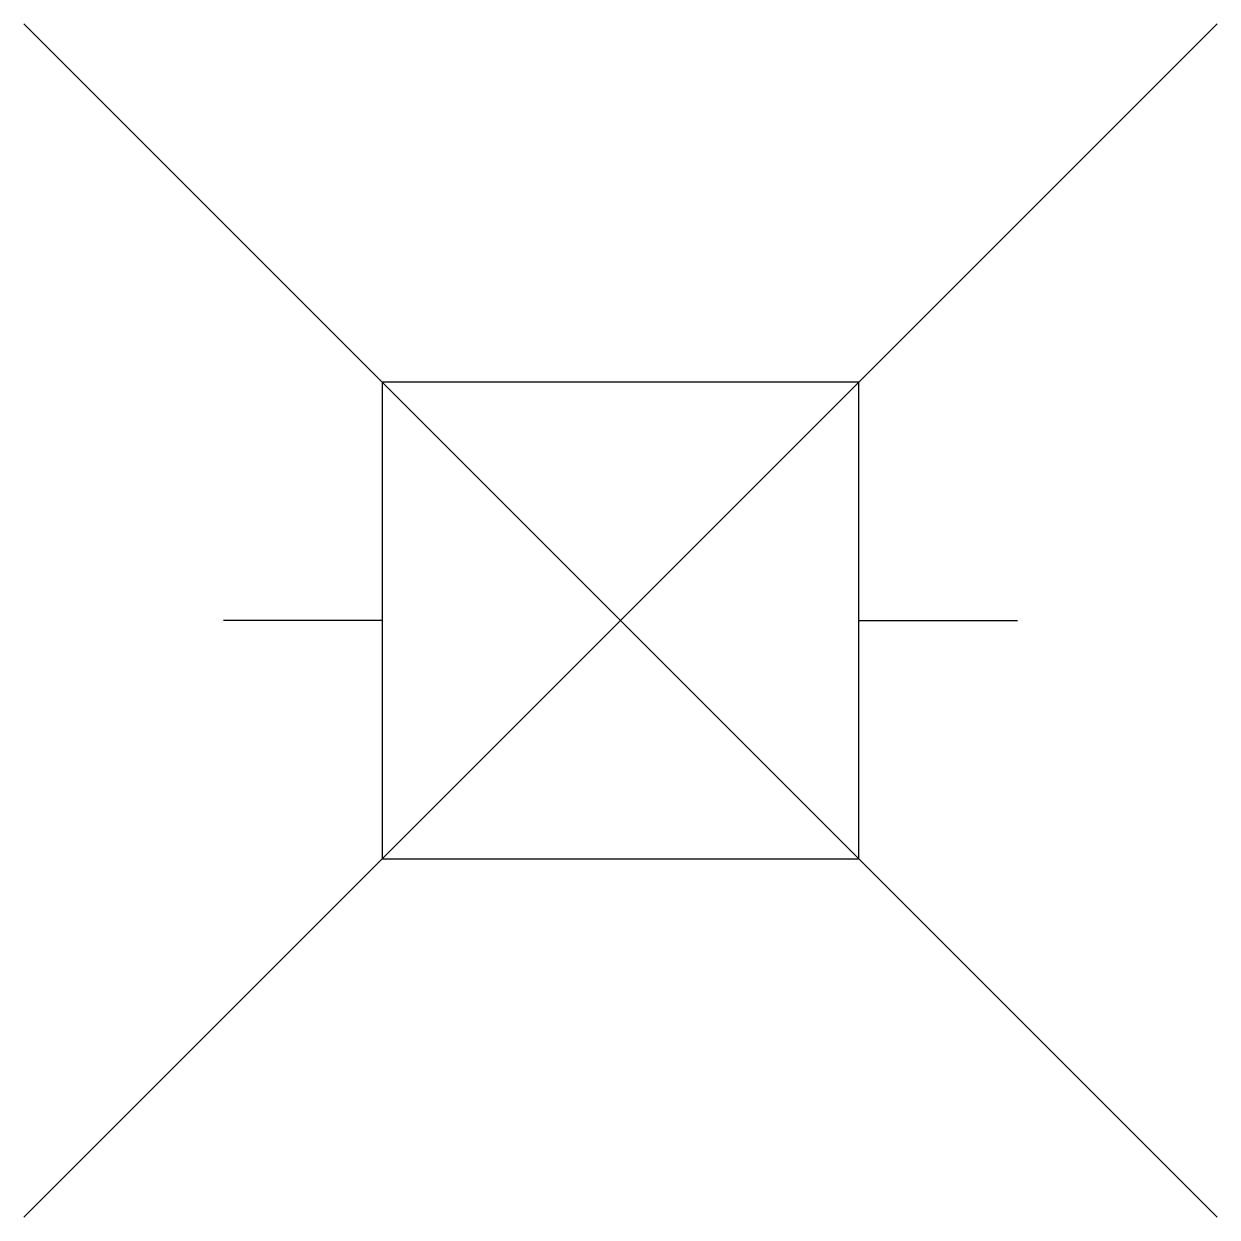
# Model space of a CAD drawing. Header units: metres. Extents: x -0.47 to 0.47, y -0.47 to 0.47.
import ezdxf

# ---------------------------------------------------------------- set-up
doc = ezdxf.new("R2010")
doc.units = ezdxf.units.M
doc.header["$LTSCALE"] = 0.2

msp = doc.modelspace()

# ---------------------------------------------------------------- linework, layer by layer
at = {"color": 0}
for p, q in [((-0.46967, -0.46967), (0.46967, 0.46967)), ((0.46967, -0.46967), (-0.46967, 0.46967))]:
    msp.add_line(p, q, dxfattribs=at)
for p, q in [((0.1875, 0.1875), (-0.1875, 0.1875)), ((-0.1875, 0.1875), (-0.1875, -0.1875)), ((0.1875, -0.1875), (0.1875, 0.1875)), ((-0.1875, 0), (-0.3125, 0)), ((0.1875, 0), (0.3125, 0)), ((-0.1875, -0.1875), (0.1875, -0.1875))]:
    msp.add_line(p, q)

doc.saveas('drawing.dxf')
